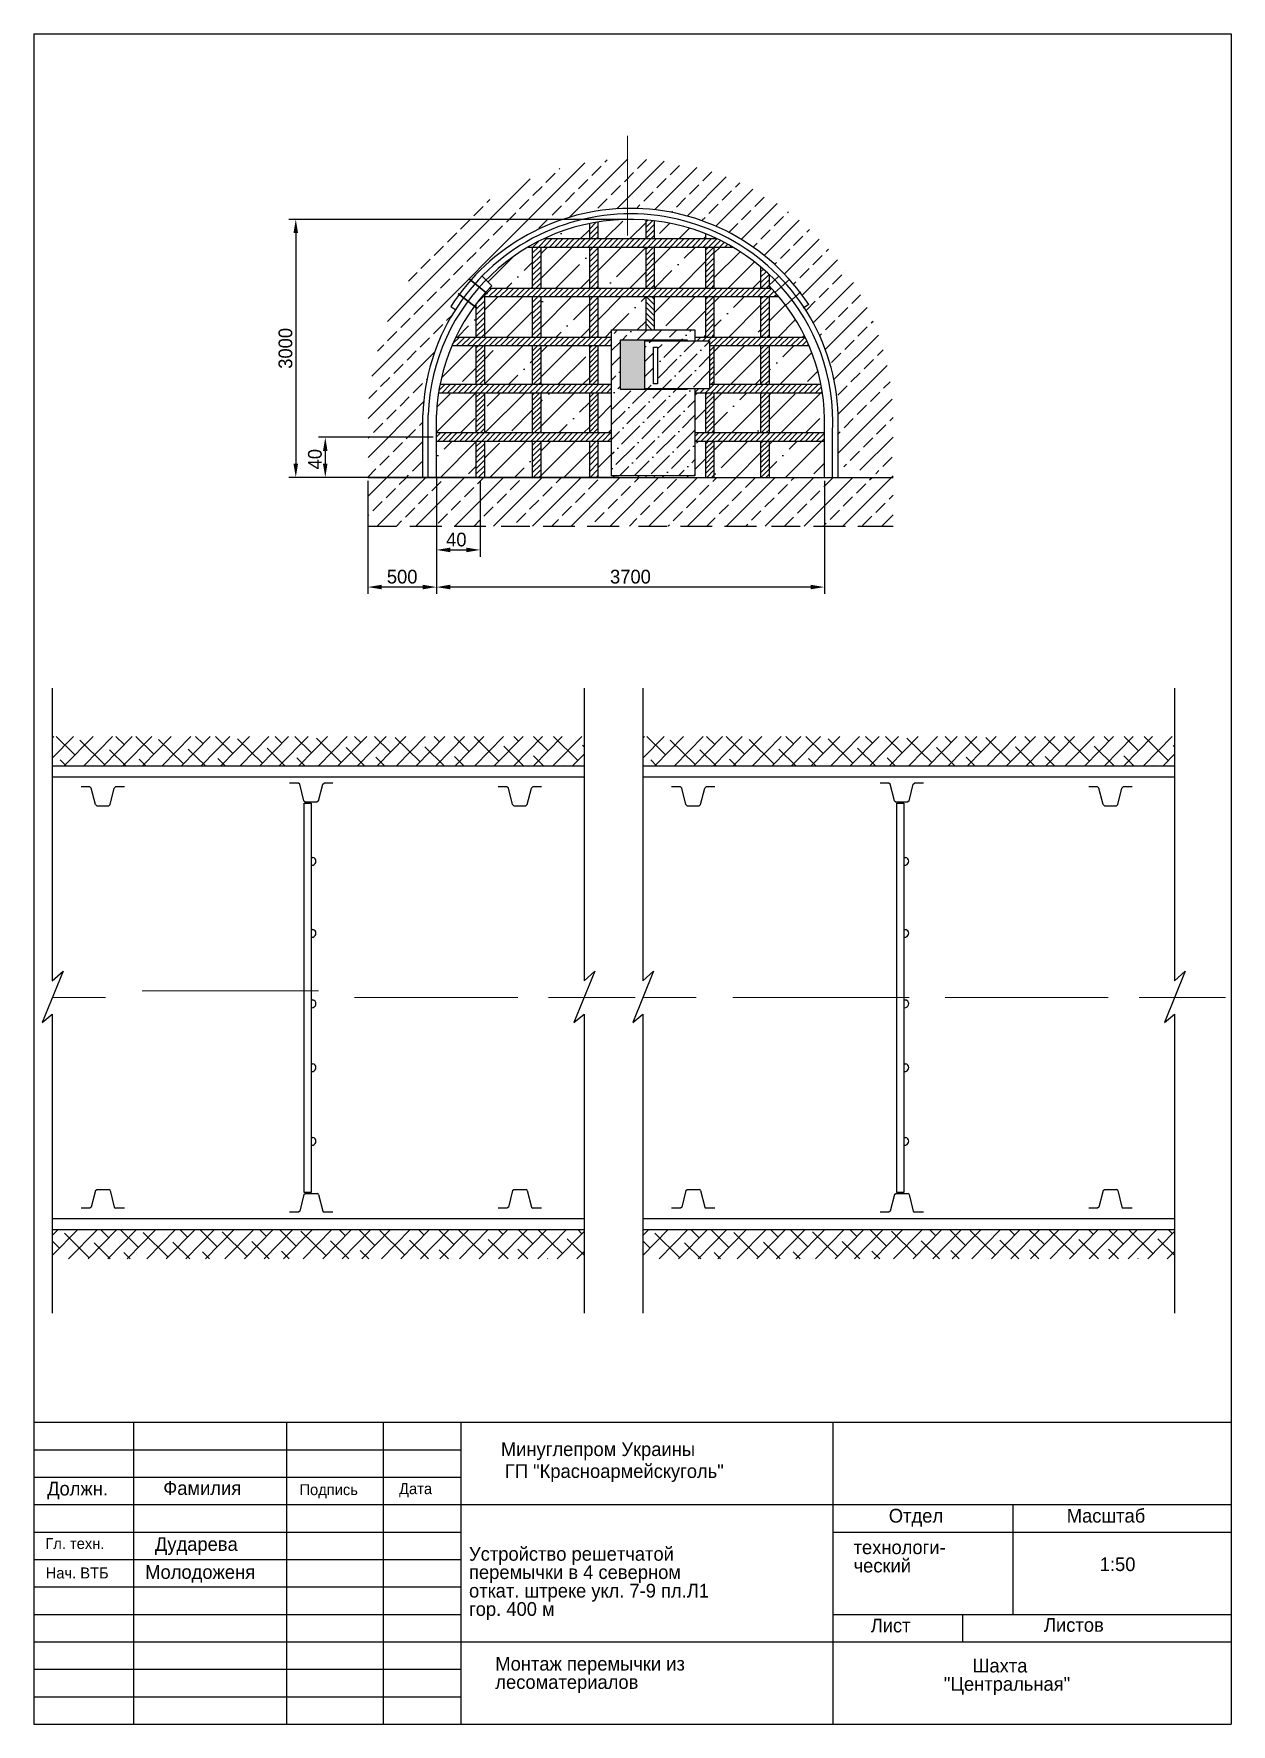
# Model space of a CAD drawing. Header units: millimetres. Extents: x 40 to 258, y -59 to 249.
import ezdxf

# ---------------------------------------------------------------- set-up
doc = ezdxf.new("R2010")
doc.units = ezdxf.units.MM
doc.dimstyles.new('ISO-25', dxfattribs={"dimtxt": 2.5, "dimasz": 2.5, "dimexe": 1.25, "dimexo": 0.625, "dimtad": 1, "dimtxsty": 'Standard', "dimcen": 2.5, "dimadec": 0, "dimazin": 0, "dimtfac": 1, "dimtmove": 0, "dimatfit": 3, "dimfxl": 0, "dimarcsym": 0})
pattern_1 = [(45.5, (-3.801, 0), (-1.811656, 1.78031), []), (135.5, (-3.801, 0), (-5.403622, 1.748963), [6.35, -3.81])]
pattern_2 = [(45.5, (103.7864, 0), (-1.811656, 1.78031), []), (135.5, (103.7864, 0), (-5.403622, 1.748963), [6.35, -3.81])]

# ---------------------------------------------------------------- blocks, each defined once
blk = doc.blocks.new('*D1')
at = {"color": 0, "lineweight": -2}
for p, q in [((113.13, 167.84), (113.13, 146.52)), ((183.81, 167.13), (183.81, 146.52)), ((181.31, 147.77), (115.63, 147.77))]:
    blk.add_line(p, q, dxfattribs=at)
at = {"color": 0}
for points in [[(115.63, 148.19), (115.63, 147.36), (113.13, 147.77)], [(181.31, 148.19), (181.31, 147.36), (183.81, 147.77)]]:
    blk.add_solid(points, dxfattribs=at)
at = {"layer": 'Defpoints', "color": 0}
for p in [(113.13, 168.46), (183.81, 167.75), (113.13, 147.77)]:
    blk.add_point(p, dxfattribs=at)
at = {"color": 0, "insert": (148.47, 149.65), "char_height": 2.5, "attachment_point": 5}
blk.add_mtext('3700', dxfattribs=at)
blk = doc.blocks.new('*D2')
at = {"color": 0, "lineweight": -2}
for p, q in [((100.63, 167.13), (100.63, 146.52)), ((113.13, 167.13), (113.13, 146.52)), ((110.63, 147.77), (103.13, 147.77))]:
    blk.add_line(p, q, dxfattribs=at)
at = {"color": 0}
for points in [[(103.13, 148.19), (103.13, 147.36), (100.63, 147.77)], [(110.63, 148.19), (110.63, 147.36), (113.13, 147.77)]]:
    blk.add_solid(points, dxfattribs=at)
at = {"layer": 'Defpoints', "color": 0}
for p in [(100.63, 167.75), (113.13, 167.75), (100.63, 147.77)]:
    blk.add_point(p, dxfattribs=at)
at = {"color": 0, "insert": (106.88, 149.65), "char_height": 2.5, "attachment_point": 5}
blk.add_mtext('500', dxfattribs=at)
blk = doc.blocks.new('*D3')
at = {"color": 0, "lineweight": -2}
for p, q in [((147.29, 214.75), (86.25, 214.75)), ((87.5, 212.25), (87.5, 170.25)), ((146.34, 167.75), (86.25, 167.75))]:
    blk.add_line(p, q, dxfattribs=at)
at = {"color": 0}
for points in [[(87.08, 212.25), (87.91, 212.25), (87.5, 214.75)], [(87.08, 170.25), (87.91, 170.25), (87.5, 167.75)]]:
    blk.add_solid(points, dxfattribs=at)
at = {"layer": 'Defpoints', "color": 0}
for p in [(147.91, 214.75), (87.5, 167.75), (146.96, 167.75)]:
    blk.add_point(p, dxfattribs=at)
at = {"color": 0, "insert": (85.62, 191.25), "char_height": 2.5, "attachment_point": 5, "rotation": 90}
blk.add_mtext('3000', dxfattribs=at)
blk = doc.blocks.new('*D4')
at = {"color": 0, "lineweight": -2}
for p, q in [((113.13, 167.13), (113.13, 153.29)), ((121.08, 167.13), (121.08, 153.29)), ((115.63, 154.54), (118.58, 154.54))]:
    blk.add_line(p, q, dxfattribs=at)
at = {"color": 0}
for points in [[(115.63, 154.95), (115.63, 154.12), (113.13, 154.54)], [(118.58, 154.95), (118.58, 154.12), (121.08, 154.54)]]:
    blk.add_solid(points, dxfattribs=at)
at = {"layer": 'Defpoints', "color": 0}
for p in [(113.13, 167.75), (121.08, 167.75), (121.08, 154.54)]:
    blk.add_point(p, dxfattribs=at)
at = {"color": 0, "insert": (116.75, 156.41), "char_height": 2.5, "attachment_point": 5}
blk.add_mtext('40', dxfattribs=at)
blk = doc.blocks.new('*D5')
at = {"color": 0, "lineweight": -2}
for p, q in [((112.5, 175.05), (91.62, 175.05)), ((92.87, 172.55), (92.87, 170.25)), ((112.5, 167.75), (91.62, 167.75))]:
    blk.add_line(p, q, dxfattribs=at)
at = {"color": 0}
for points in [[(92.45, 172.55), (93.28, 172.55), (92.87, 175.05)], [(92.45, 170.25), (93.28, 170.25), (92.87, 167.75)]]:
    blk.add_solid(points, dxfattribs=at)
at = {"layer": 'Defpoints', "color": 0}
for p in [(113.13, 175.05), (92.87, 167.75), (113.13, 167.75)]:
    blk.add_point(p, dxfattribs=at)
at = {"color": 0, "insert": (90.99, 171.06), "char_height": 2.5, "attachment_point": 5, "rotation": 90}
blk.add_mtext('40', dxfattribs=at)

msp = doc.modelspace()

# ---------------------------------------------------------------- hatches: boundary and pattern name
h = msp.add_hatch()
h.set_pattern_fill('JIS_STN_2.5', color=256, scale=2, style=0)
h.paths.add_polyline_path([(147.914, 225.751), (147.914, 216.75, -0.2563067), (180.946, 199.238), (180.11, 198.689, -0.1549431), (186.313, 176.628), (186.313, 169.873), (196.313, 167.754), (196.313, 176.471, 0.4263691)])
h.paths.add_polyline_path([(147.914, 216.75), (147.914, 225.751, 0.3898206), (100.733, 181.352), (100.629, 167.754), (110.629, 167.754), (110.629, 179.155, -0.1349998), (116.597, 198.328), (115.755, 198.867, -0.2517057)])
h = msp.add_hatch()
h.set_pattern_fill('ANSI35', color=256, style=0)
h.paths.add_polyline_path([(140.984, 209.693), (132.116, 209.693), (132.116, 202.224), (140.984, 202.224)])
h.paths.add_polyline_path([(151.25, 209.693), (142.523, 209.693), (142.523, 202.224), (151.25, 202.224)])
h.paths.add_polyline_path([(162.15, 209.693), (152.79, 209.693), (152.79, 202.224), (162.15, 202.224)])
h.paths.add_polyline_path([(172.194, 206.106, 0.0422641), (167.112, 209.693), (163.689, 209.693), (163.689, 202.224), (172.194, 202.224)])
h.paths.add_polyline_path([(152.79, 214.5), (152.79, 211.233), (162.15, 211.233), (162.15, 212.122, 0.065778)])
h.paths.add_polyline_path([(142.523, 214.271), (142.523, 211.233), (151.25, 211.233), (151.25, 214.649, 0.0594489)])
h.paths.add_polyline_path([(140.984, 213.986, 0.059097), (132.748, 211.233), (140.984, 211.233)])
h.paths.add_polyline_path([(130.577, 209.693), (129.829, 209.693, 0.0663941), (122.146, 203.696), (123.217, 202.646, 0.0041421), (122.81, 202.224), (130.577, 202.224)])
h.paths.add_polyline_path([(130.577, 200.684), (121.86, 200.684), (121.86, 193.316), (130.577, 193.316)])
h.paths.add_polyline_path([(120.321, 198.698), (120.041, 198.922, 0.0464162), (116.649, 193.316), (120.321, 193.316)])
h.paths.add_polyline_path([(120.321, 191.777), (115.948, 191.777, 0.0524499), (113.771, 184.706), (120.321, 184.706)])
h.paths.add_polyline_path([(130.577, 191.777), (121.86, 191.777), (121.86, 184.706), (130.577, 184.706)])
h.paths.add_polyline_path([(140.984, 191.777), (132.116, 191.777), (132.116, 184.706), (140.984, 184.706)])
h.paths.add_polyline_path([(140.984, 200.684), (132.116, 200.684), (132.116, 193.316), (140.984, 193.316)])
h.paths.add_polyline_path([(151.25, 200.684), (142.523, 200.684), (142.523, 193.316), (145.04, 193.316), (145.04, 194.612), (151.25, 194.612)])
h.paths.add_polyline_path([(162.15, 200.684), (152.79, 200.684), (152.79, 194.612), (160.201, 194.612), (160.201, 193.316), (162.15, 193.316)])
h.paths.add_polyline_path([(172.194, 200.684), (163.689, 200.684), (163.689, 193.316), (172.194, 193.316)])
h.paths.add_polyline_path([(175.508, 200.684), (173.734, 200.684), (173.734, 193.316), (180.292, 193.316, 0.0623468)])
h.paths.add_polyline_path([(180.993, 191.777), (173.734, 191.777), (173.734, 184.706), (183.171, 184.706, 0.0524499)])
h.paths.add_polyline_path([(172.194, 191.777), (163.689, 191.777), (163.689, 184.706), (172.194, 184.706)])
h.paths.add_polyline_path([(172.194, 183.166), (163.689, 183.166), (163.689, 175.91), (172.194, 175.91)])
h.paths.add_polyline_path([(183.438, 183.166), (173.734, 183.166), (173.734, 175.91), (183.815, 175.91), (183.816, 176.766, 0.0454129)])
h.paths.add_polyline_path([(183.815, 174.37), (173.734, 174.37), (173.734, 167.754), (183.813, 167.754)])
h.paths.add_polyline_path([(172.194, 174.37), (163.689, 174.37), (163.689, 167.754), (172.194, 167.754)])
h.paths.add_polyline_path([(162.15, 174.37), (160.201, 174.37), (160.201, 168.013), (152.79, 168.013), (152.79, 167.754), (162.15, 167.754)])
h.paths.add_polyline_path([(162.15, 183.166), (160.201, 183.166), (160.201, 175.91), (162.15, 175.91)])
h.paths.add_polyline_path([(145.04, 183.166), (142.523, 183.166), (142.523, 175.91), (145.04, 175.91)])
h.paths.add_polyline_path([(145.04, 174.37), (142.523, 174.37), (142.523, 167.754), (151.25, 167.754), (151.25, 168.013), (145.04, 168.013)])
h.paths.add_polyline_path([(140.984, 174.37), (132.116, 174.37), (132.116, 167.754), (140.984, 167.754)])
h.paths.add_polyline_path([(140.984, 183.166), (132.116, 183.166), (132.116, 175.91), (140.984, 175.91)])
h.paths.add_polyline_path([(130.577, 183.166), (121.86, 183.166), (121.86, 175.91), (130.577, 175.91)])
h.paths.add_polyline_path([(130.577, 174.37), (121.86, 174.37), (121.86, 167.754), (130.577, 167.754)])
h.paths.add_polyline_path([(120.321, 174.37), (113.129, 174.37), (113.129, 167.754), (120.321, 167.754)])
h.paths.add_polyline_path([(120.321, 183.166), (113.503, 183.166, 0.0288015), (113.129, 179.112), (113.129, 175.91), (120.321, 175.91)])
h = msp.add_hatch()
h.set_pattern_fill('JIS_WOOD', color=256, style=0)
h.paths.add_polyline_path([(152.79, 209.693), (151.25, 209.693), (151.25, 202.224), (152.79, 202.224)])
h.paths.add_polyline_path([(142.523, 209.693), (140.984, 209.693), (140.984, 202.224), (142.523, 202.224)])
h.paths.add_polyline_path([(142.523, 214.271, 0.0106212), (140.984, 213.986), (140.984, 211.233), (142.523, 211.233)])
h.paths.add_polyline_path([(152.79, 214.5, 0.0104921), (151.25, 214.649), (151.25, 211.233), (152.79, 211.233)])
h.paths.add_polyline_path([(163.689, 209.693), (162.15, 209.693), (162.15, 202.224), (163.689, 202.224)])
h.paths.add_polyline_path([(132.116, 209.693), (130.577, 209.693), (130.577, 202.224), (132.116, 202.224)])
h.paths.add_polyline_path([(132.116, 200.684), (130.577, 200.684), (130.577, 193.316), (132.116, 193.316)])
h.paths.add_polyline_path([(121.86, 200.684), (121.433, 200.684, 0.0125875), (120.321, 199.295), (120.321, 193.316), (121.86, 193.316)])
h.paths.add_polyline_path([(142.523, 200.684), (140.984, 200.684), (140.984, 193.316), (142.523, 193.316)])
h.paths.add_polyline_path([(163.689, 200.684), (162.15, 200.684), (162.15, 193.316), (163.689, 193.316)])
h.paths.add_polyline_path([(173.734, 200.684), (172.194, 200.684), (172.194, 193.316), (173.734, 193.316)])
h.paths.add_polyline_path([(173.734, 204.736, 0.0139796), (172.194, 206.106), (172.194, 202.224), (173.734, 202.224), (173.734, 202.65), (173.707, 202.68), (173.734, 202.707)])
h = msp.add_hatch()
h.set_pattern_fill('JIS_WOOD', color=256, style=0)
h.paths.add_polyline_path([(164.193, 211.233), (132.748, 211.233, 0.0223915), (129.829, 209.693), (167.112, 209.693, 0.0223915)])
h.paths.add_polyline_path([(174.128, 202.224), (122.81, 202.224, 0.0099735), (121.86, 201.181), (121.86, 200.684), (175.508, 200.684, 0.0070886), (174.851, 201.442)])
edge = h.paths.add_edge_path()
edge.add_line((145.04, 191.777), (145.04, 193.316))
edge.add_line((145.04, 193.316), (116.649, 193.316))
edge.add_arc((148.471, 177.891), 35.363, 154.13881, 156.88038)
edge.add_line((115.948, 191.777), (145.04, 191.777))
h.paths.add_polyline_path([(145.04, 174.37), (145.04, 175.91), (113.129, 175.91), (113.129, 174.37)])
h.paths.add_polyline_path([(160.201, 175.91), (160.201, 174.37), (183.815, 174.37), (183.815, 175.91)])
edge = h.paths.add_edge_path()
edge.add_line((145.04, 183.166), (145.04, 184.706))
edge.add_line((145.04, 184.706), (113.771, 184.706))
edge.add_arc((148.471, 177.891), 35.363, 168.89002, 171.42218)
edge.add_line((113.503, 183.166), (145.04, 183.166))
edge = h.paths.add_edge_path()
edge.add_line((160.201, 192.641), (162.895, 192.641))
edge.add_line((162.895, 192.641), (162.895, 191.777))
edge.add_line((162.895, 191.777), (180.993, 191.777))
edge.add_arc((148.471, 177.891), 35.363, 23.11962, 25.86119)
edge.add_line((180.292, 193.316), (160.201, 193.316))
edge.add_line((160.201, 193.316), (160.201, 192.641))
edge = h.paths.add_edge_path()
edge.add_line((162.895, 184.706), (162.895, 183.895))
edge.add_line((162.895, 183.895), (160.201, 183.895))
edge.add_line((160.201, 183.895), (160.201, 183.166))
edge.add_line((160.201, 183.166), (183.438, 183.166))
edge.add_arc((148.471, 177.891), 35.363, 8.57782, 11.10998)
edge.add_line((183.171, 184.706), (162.895, 184.706))
h = msp.add_hatch()
h.set_pattern_fill('JIS_WOOD', color=256, angle=90, style=0)
h.paths.add_polyline_path([(151.25, 194.612), (152.79, 194.612), (152.79, 200.684), (151.25, 200.684)])
h = msp.add_hatch()
h.set_pattern_fill('ANSI36', color=256, scale=0.6, style=0)
h.paths.add_polyline_path([(160.201, 183.895), (158.778, 183.895), (158.778, 183.766), (146.669, 183.766), (146.669, 192.804), (158.778, 192.804), (158.778, 192.641), (160.201, 192.641), (160.201, 194.612), (145.04, 194.612), (145.04, 168.013), (160.201, 168.013)])
h.paths.add_polyline_path([(162.895, 192.641), (151.114, 192.641), (151.114, 183.895), (162.895, 183.895)])
h.paths.add_polyline_path([(153.427, 184.81), (152.698, 184.81), (152.698, 191.491), (153.427, 191.491)], flags=16)
h = msp.add_hatch()
h.set_pattern_fill('ANSI31', color=256, scale=0.2, style=0)
h.paths.add_polyline_path([(121.86, 191.777), (120.321, 191.777), (120.321, 184.706), (121.86, 184.706)])
h.paths.add_polyline_path([(132.116, 191.777), (130.577, 191.777), (130.577, 184.706), (132.116, 184.706)])
h.paths.add_polyline_path([(142.523, 191.777), (140.984, 191.777), (140.984, 184.706), (142.523, 184.706)])
h.paths.add_polyline_path([(142.523, 183.166), (140.984, 183.166), (140.984, 175.91), (142.523, 175.91)])
h.paths.add_polyline_path([(132.116, 183.166), (130.577, 183.166), (130.577, 175.91), (132.116, 175.91)])
h.paths.add_polyline_path([(121.86, 183.166), (120.321, 183.166), (120.321, 175.91), (121.86, 175.91)])
at = {"true_color": 0xd9d9d9}
msp.add_hatch(color=254, dxfattribs=at).paths.add_polyline_path([(151.114, 192.641), (158.778, 192.641), (158.778, 192.804), (146.669, 192.804), (146.669, 183.766), (158.778, 183.766), (158.778, 183.895), (151.114, 183.895)])
h = msp.add_hatch()
h.set_pattern_fill('ANSI31', color=256, scale=0.2, style=0)
h.paths.add_polyline_path([(163.689, 191.777), (162.895, 191.777), (162.895, 184.706), (163.689, 184.706)])
h.paths.add_polyline_path([(173.734, 191.777), (172.194, 191.777), (172.194, 184.706), (173.734, 184.706)])
h.paths.add_polyline_path([(173.734, 183.166), (172.194, 183.166), (172.194, 175.91), (173.734, 175.91)])
h.paths.add_polyline_path([(163.689, 183.166), (162.15, 183.166), (162.15, 175.91), (163.689, 175.91)])
h.paths.add_polyline_path([(163.689, 174.37), (162.15, 174.37), (162.15, 167.754), (163.689, 167.754)])
h.paths.add_polyline_path([(173.734, 174.37), (172.194, 174.37), (172.194, 167.754), (173.734, 167.754)])
h = msp.add_hatch()
h.set_pattern_fill('JIS_WOOD', color=256, style=0)
h.paths.add_polyline_path([(121.86, 174.37), (120.321, 174.37), (120.321, 167.754), (121.86, 167.754)])
h.paths.add_polyline_path([(132.116, 174.37), (130.577, 174.37), (130.577, 167.754), (132.116, 167.754)])
h = msp.add_hatch()
h.set_pattern_fill('JIS_STN_2.5', color=256, scale=2, style=0)
h.paths.add_polyline_path([(196.313, 167.754), (100.629, 167.754), (100.629, 158.888), (196.313, 158.888)])
h = msp.add_hatch()
h.set_pattern_fill('ANSI38', color=256, scale=0.8, angle=0.5, style=0)
h.set_pattern_definition(pattern_1)
h.paths.add_polyline_path([(43.128, 120.548), (43.128, 115.22), (96.503, 115.22), (96.503, 120.548)])
h.paths.add_polyline_path([(96.503, 120.548), (96.503, 115.22), (140.014, 115.22), (140.014, 120.548)])
h = msp.add_hatch()
h.set_pattern_fill('ANSI38', color=256, scale=0.8, angle=0.5, style=0)
h.set_pattern_definition(pattern_2)
h.paths.add_polyline_path([(150.715, 120.548), (150.715, 115.22), (204.09, 115.22), (204.09, 120.548)])
h.paths.add_polyline_path([(204.09, 120.548), (204.09, 115.22), (247.601, 115.22), (247.601, 120.548)])
h = msp.add_hatch()
h.set_pattern_fill('ANSI38', color=256, scale=0.8, angle=0.5, style=0)
h.set_pattern_definition(pattern_1)
h.paths.add_polyline_path([(43.128, 25.419), (43.128, 30.747), (96.503, 30.747), (96.503, 25.419)])
h.paths.add_polyline_path([(96.503, 25.419), (96.503, 30.747), (140.014, 30.747), (140.014, 25.419)])
h = msp.add_hatch()
h.set_pattern_fill('ANSI38', color=256, scale=0.8, angle=0.5, style=0)
h.set_pattern_definition(pattern_2)
h.paths.add_polyline_path([(150.715, 25.419), (150.715, 30.747), (204.09, 30.747), (204.09, 25.419)])
h.paths.add_polyline_path([(204.09, 25.419), (204.09, 30.747), (247.601, 30.747), (247.601, 25.419)])

# ---------------------------------------------------------------- linework, layer by layer
for p, q in [((39.765, 248.545), (257.925, 248.545)), ((39.765, 248.545), (39.765, -59.354)), ((257.925, 248.545), (257.925, -59.354)), ((140.984, 213.986), (140.984, 211.233)), ((142.523, 214.271), (142.523, 211.233)), ((151.25, 214.649), (151.25, 211.233)), ((152.79, 214.5), (152.79, 211.233)), ((129.829, 209.693), (167.112, 209.693)), ((130.577, 209.693), (130.577, 202.224)), ((132.116, 209.693), (132.116, 202.224)), ((132.748, 211.233), (164.193, 211.233)), ((140.984, 209.693), (140.984, 202.224)), ((142.523, 209.693), (142.523, 202.224)), ((151.25, 209.693), (151.25, 202.224)), ((152.79, 209.693), (152.79, 202.224)), ((162.15, 212.122), (162.15, 211.233)), ((162.15, 209.693), (162.15, 202.224)), ((163.689, 211.466), (163.689, 211.233)), ((163.689, 209.693), (163.689, 202.224)), ((121.432, 204.396), (123.217, 202.646)), ((172.194, 206.106), (172.194, 202.224)), ((173.707, 202.68), (175.482, 204.424)), ((173.734, 204.736), (173.734, 202.224)), ((121.433, 200.684), (175.508, 200.684)), ((121.86, 201.181), (121.86, 193.316)), ((122.81, 202.224), (174.128, 202.224)), ((130.577, 200.684), (130.577, 193.316)), ((132.116, 200.684), (132.116, 193.316)), ((140.984, 200.684), (140.984, 193.316)), ((142.523, 200.684), (142.523, 193.316)), ((151.25, 200.684), (151.25, 194.612)), ((152.79, 200.684), (152.79, 194.612)), ((162.15, 200.684), (162.15, 193.316)), ((163.689, 200.684), (163.689, 193.316)), ((172.194, 200.684), (172.194, 193.316)), ((174.851, 201.442), (173.707, 202.68)), ((173.734, 200.684), (173.734, 193.316)), ((115.755, 198.867), (116.664, 198.284)), ((120.321, 199.295), (120.321, 193.316)), ((180.946, 199.238), (179.937, 198.575)), ((115.948, 191.777), (145.04, 191.777)), ((116.649, 193.316), (145.04, 193.316)), ((120.321, 191.777), (120.321, 184.706)), ((121.86, 191.777), (121.86, 184.706)), ((130.577, 191.777), (130.577, 184.706)), ((132.116, 191.777), (132.116, 184.706)), ((140.984, 191.777), (140.984, 184.706)), ((142.523, 191.777), (142.523, 184.706)), ((160.201, 193.316), (180.292, 193.316)), ((162.895, 191.777), (180.993, 191.777)), ((163.689, 191.777), (163.689, 184.706)), ((172.194, 191.777), (172.194, 184.706)), ((173.734, 191.777), (173.734, 184.706)), ((113.503, 183.166), (145.04, 183.166)), ((113.771, 184.706), (145.04, 184.706)), ((120.321, 183.166), (120.321, 175.91)), ((121.86, 183.166), (121.86, 175.91)), ((130.577, 183.166), (130.577, 175.91)), ((132.116, 183.166), (132.116, 175.91)), ((140.984, 183.166), (140.984, 175.91)), ((142.523, 183.166), (142.523, 175.91)), ((160.201, 183.166), (183.438, 183.166)), ((162.15, 183.166), (162.15, 175.91)), ((162.895, 184.706), (183.171, 184.706)), ((163.689, 183.166), (163.689, 175.91)), ((172.194, 183.166), (172.194, 175.91)), ((173.734, 183.166), (173.734, 175.91)), ((110.629, 167.754), (110.629, 179.155)), ((111.629, 167.754), (111.629, 179.155)), ((113.129, 167.754), (113.129, 179.155)), ((113.129, 175.91), (145.04, 175.91)), ((160.201, 175.91), (183.815, 175.91)), ((183.813, 167.754), (183.816, 176.766)), ((185.313, 167.754), (185.313, 176.628)), ((186.313, 167.754), (186.313, 176.628)), ((113.129, 174.37), (145.04, 174.37)), ((120.321, 174.37), (120.321, 167.754)), ((121.86, 174.37), (121.86, 167.754)), ((130.577, 174.37), (130.577, 167.754)), ((132.116, 174.37), (132.116, 167.754)), ((142.199, 174.37), (140.981, 173.096)), ((142.523, 173.646), (140.981, 172.033)), ((142.523, 172.605), (140.981, 170.992)), ((140.984, 174.353), (140.984, 167.754)), ((142.523, 174.353), (142.523, 167.754)), ((160.201, 174.37), (183.815, 174.37)), ((162.15, 174.37), (162.15, 167.754)), ((163.689, 174.37), (163.689, 167.754)), ((172.194, 174.37), (172.194, 167.754)), ((173.734, 174.37), (173.734, 167.754)), ((142.523, 171.521), (140.981, 169.908)), ((142.523, 170.35), (140.981, 168.737)), ((100.629, 167.754), (196.313, 167.754)), ((142.523, 169.179), (141.161, 167.754)), ((142.523, 168.094), (142.198, 167.754)), ((151.25, 168.013), (151.25, 167.754)), ((152.79, 168.013), (152.79, 167.754)), ((100.629, 158.888), (105.851, 158.888)), ((108.277, 158.888), (114.082, 158.888)), ((116.344, 158.888), (122.12, 158.888)), ((124.895, 158.888), (130.116, 158.888)), ((132.543, 158.888), (138.348, 158.888)), ((140.61, 158.888), (146.386, 158.888)), ((149.919, 158.888), (155.141, 158.888)), ((157.567, 158.888), (163.372, 158.888)), ((165.634, 158.888), (171.41, 158.888)), ((174.185, 158.888), (179.407, 158.888)), ((181.833, 158.888), (187.638, 158.888)), ((189.9, 158.888), (195.676, 158.888)), ((195.676, 158.888), (196.313, 158.888)), ((43.128, 129.332), (43.128, 76.019)), ((140.014, 129.332), (140.014, 76.019)), ((150.715, 129.332), (150.715, 76.019)), ((247.601, 129.332), (247.601, 76.019)), ((43.128, 115.22), (140.014, 115.22)), ((150.715, 115.22), (247.601, 115.22)), ((43.128, 113.207), (140.014, 113.207)), ((49.979, 111.362), (48.375, 111.362)), ((50.228, 111.168), (49.979, 111.362)), ((50.985, 108.143), (50.228, 111.168)), ((53.659, 108.143), (54.417, 111.168)), ((54.417, 111.168), (54.665, 111.362)), ((56.269, 111.362), (54.665, 111.362)), ((87.979, 112.049), (86.375, 112.049)), ((88.228, 111.855), (87.979, 112.049)), ((88.985, 108.831), (88.228, 111.855)), ((91.659, 108.831), (92.417, 111.855)), ((92.417, 111.855), (92.665, 112.049)), ((94.269, 112.049), (92.665, 112.049)), ((125.979, 111.362), (124.375, 111.362)), ((126.228, 111.168), (125.979, 111.362)), ((126.985, 108.143), (126.228, 111.168)), ((129.659, 108.143), (130.417, 111.168)), ((130.417, 111.168), (130.665, 111.362)), ((132.269, 111.362), (130.665, 111.362)), ((150.715, 113.207), (247.601, 113.207)), ((157.567, 111.362), (155.962, 111.362)), ((157.815, 111.168), (157.567, 111.362)), ((158.572, 108.143), (157.815, 111.168)), ((161.247, 108.143), (162.004, 111.168)), ((162.004, 111.168), (162.253, 111.362)), ((163.857, 111.362), (162.253, 111.362)), ((195.567, 112.049), (193.962, 112.049)), ((195.815, 111.855), (195.567, 112.049)), ((196.572, 108.831), (195.815, 111.855)), ((199.247, 108.831), (200.004, 111.855)), ((200.004, 111.855), (200.253, 112.049)), ((201.857, 112.049), (200.253, 112.049)), ((233.567, 111.362), (231.962, 111.362)), ((233.815, 111.168), (233.567, 111.362)), ((234.572, 108.143), (233.815, 111.168)), ((237.247, 108.143), (238.004, 111.168)), ((238.004, 111.168), (238.253, 111.362)), ((239.857, 111.362), (238.253, 111.362)), ((50.985, 108.143), (51.234, 107.949)), ((51.234, 107.949), (53.411, 107.949)), ((53.659, 108.143), (53.411, 107.949)), ((88.985, 108.831), (89.234, 108.637)), ((89.027, 37.515), (89.027, 108.388)), ((89.027, 108.388), (90.295, 108.388)), ((89.234, 108.637), (91.411, 108.637)), ((90.295, 108.388), (90.295, 37.515)), ((91.659, 108.831), (91.411, 108.637)), ((126.985, 108.143), (127.234, 107.949)), ((127.234, 107.949), (129.411, 107.949)), ((129.659, 108.143), (129.411, 107.949)), ((158.572, 108.143), (158.821, 107.949)), ((158.821, 107.949), (160.998, 107.949)), ((161.247, 108.143), (160.998, 107.949)), ((196.572, 108.831), (196.821, 108.637)), ((196.821, 108.637), (198.998, 108.637)), ((197.019, 37.515), (197.019, 108.388)), ((197.019, 108.388), (198.287, 108.388)), ((198.287, 108.388), (198.287, 37.515)), ((199.247, 108.831), (198.998, 108.637)), ((234.572, 108.143), (234.821, 107.949)), ((234.821, 107.949), (236.998, 107.949)), ((237.247, 108.143), (236.998, 107.949)), ((90.295, 98.537), (90.63, 98.519)), ((198.287, 98.537), (198.623, 98.519)), ((90.295, 97.099), (90.664, 97.139)), ((198.287, 97.099), (198.656, 97.139)), ((90.295, 85.414), (90.63, 85.396)), ((90.295, 83.976), (90.664, 84.016)), ((198.287, 85.414), (198.623, 85.396)), ((198.287, 83.976), (198.656, 84.016)), ((45.09, 77.786), (41.299, 68.448)), ((43.128, 76.019), (45.09, 77.786)), ((141.976, 77.786), (138.185, 68.448)), ((140.014, 76.019), (141.976, 77.786)), ((152.678, 77.786), (148.886, 68.448)), ((150.715, 76.019), (152.678, 77.786)), ((249.564, 77.786), (245.772, 68.448)), ((247.601, 76.019), (249.564, 77.786)), ((90.295, 72.59), (90.63, 72.572)), ((90.295, 71.152), (90.664, 71.192)), ((198.287, 72.59), (198.623, 72.572)), ((198.287, 71.152), (198.656, 71.192)), ((41.299, 68.448), (43.128, 69.963)), ((43.128, 69.963), (43.128, 15.523)), ((138.185, 68.448), (140.014, 69.963)), ((140.014, 69.963), (140.014, 15.523)), ((148.886, 68.448), (150.715, 69.963)), ((150.715, 69.963), (150.715, 15.523)), ((245.772, 68.448), (247.601, 69.963)), ((247.601, 69.963), (247.601, 15.523)), ((90.295, 60.958), (90.63, 60.94)), ((90.295, 59.52), (90.664, 59.56)), ((198.287, 60.958), (198.623, 60.94)), ((198.287, 59.52), (198.656, 59.56)), ((90.295, 47.538), (90.63, 47.52)), ((198.287, 47.538), (198.623, 47.52)), ((90.295, 46.1), (90.664, 46.14)), ((198.287, 46.1), (198.656, 46.14)), ((50.985, 37.852), (50.228, 34.828)), ((50.985, 37.852), (51.234, 38.046)), ((51.234, 38.046), (53.411, 38.046)), ((53.659, 37.852), (53.411, 38.046)), ((53.659, 37.852), (54.417, 34.828)), ((88.985, 37.137), (88.228, 34.113)), ((88.985, 37.137), (89.234, 37.331)), ((90.295, 37.515), (89.027, 37.515)), ((89.234, 37.331), (91.411, 37.331)), ((91.659, 37.137), (91.411, 37.331)), ((91.659, 37.137), (92.417, 34.113)), ((126.985, 37.852), (126.228, 34.828)), ((126.985, 37.852), (127.234, 38.046)), ((127.234, 38.046), (129.411, 38.046)), ((129.659, 37.852), (129.411, 38.046)), ((129.659, 37.852), (130.417, 34.828)), ((158.572, 37.852), (157.815, 34.828)), ((158.572, 37.852), (158.821, 38.046)), ((158.821, 38.046), (160.998, 38.046)), ((161.247, 37.852), (160.998, 38.046)), ((161.247, 37.852), (162.004, 34.828)), ((196.572, 37.137), (195.815, 34.113)), ((196.572, 37.137), (196.821, 37.331)), ((196.821, 37.331), (198.998, 37.331)), ((198.287, 37.515), (197.019, 37.515)), ((199.247, 37.137), (198.998, 37.331)), ((199.247, 37.137), (200.004, 34.113)), ((234.572, 37.852), (233.815, 34.828)), ((234.572, 37.852), (234.821, 38.046)), ((234.821, 38.046), (236.998, 38.046)), ((237.247, 37.852), (236.998, 38.046)), ((237.247, 37.852), (238.004, 34.828)), ((49.979, 34.634), (48.375, 34.634)), ((50.228, 34.828), (49.979, 34.634)), ((54.417, 34.828), (54.665, 34.634)), ((56.269, 34.634), (54.665, 34.634)), ((87.979, 33.919), (86.375, 33.919)), ((88.228, 34.113), (87.979, 33.919)), ((92.417, 34.113), (92.665, 33.919)), ((94.269, 33.919), (92.665, 33.919)), ((125.979, 34.634), (124.375, 34.634)), ((126.228, 34.828), (125.979, 34.634)), ((130.417, 34.828), (130.665, 34.634)), ((132.269, 34.634), (130.665, 34.634)), ((157.567, 34.634), (155.962, 34.634)), ((157.815, 34.828), (157.567, 34.634)), ((162.004, 34.828), (162.253, 34.634)), ((163.857, 34.634), (162.253, 34.634)), ((195.567, 33.919), (193.962, 33.919)), ((195.815, 34.113), (195.567, 33.919)), ((200.004, 34.113), (200.253, 33.919)), ((201.857, 33.919), (200.253, 33.919)), ((233.567, 34.634), (231.962, 34.634)), ((233.815, 34.828), (233.567, 34.634)), ((238.004, 34.828), (238.253, 34.634)), ((239.857, 34.634), (238.253, 34.634)), ((43.128, 32.76), (140.014, 32.76)), ((150.715, 32.76), (247.601, 32.76)), ((43.128, 30.747), (140.014, 30.747)), ((150.715, 30.747), (247.601, 30.747)), ((39.765, -4.354), (257.925, -4.354)), ((57.919, -4.354), (57.919, -59.354)), ((85.822, -4.354), (85.822, -59.354)), ((103.412, -4.354), (103.412, -59.354)), ((117.596, -4.354), (117.596, -59.354)), ((185.329, -4.354), (185.329, -59.354)), ((39.765, -9.354), (117.596, -9.354)), ((39.765, -14.354), (117.596, -14.354)), ((39.765, -19.354), (257.925, -19.354)), ((218.16, -19.354), (218.16, -39.354)), ((39.765, -24.354), (117.596, -24.354)), ((185.329, -24.354), (257.925, -24.354)), ((39.765, -29.354), (117.596, -29.354)), ((39.765, -34.354), (117.596, -34.354)), ((39.765, -39.354), (117.596, -39.354)), ((185.329, -39.354), (257.925, -39.354)), ((208.963, -39.354), (208.963, -44.354)), ((39.765, -44.354), (257.925, -44.354)), ((39.765, -49.354), (117.596, -49.354)), ((39.765, -54.354), (117.596, -54.354)), ((39.765, -59.354), (257.925, -59.354))]:
    msp.add_line(p, q)
at = {"lineweight": 5}
for p, q in [((147.914, 211.811), (147.914, 229.967)), ((59.534, 74.254), (91.664, 74.254)), ((43.128, 72.984), (52.859, 72.984)), ((98.221, 72.984), (127.925, 72.984)), ((133.555, 72.984), (149.301, 72.984)), ((150.715, 72.984), (160.447, 72.984)), ((167.121, 72.984), (199.251, 72.984)), ((205.809, 72.984), (235.512, 72.984)), ((241.142, 72.984), (256.888, 72.984))]:
    msp.add_line(p, q, dxfattribs=at)
at = {"lineweight": 30}
for p, q in [((119.141, 203.842), (122.454, 201.196)), ((177.535, 203.854), (174.802, 201.398)), ((117.098, 201.272), (120.491, 198.562)), ((179.524, 201.57), (176.845, 199.163))]:
    msp.add_line(p, q, dxfattribs=at)
for points in [[(160.201, 183.895), (160.201, 168.013), (145.04, 168.013), (145.04, 194.612), (160.201, 194.612), (160.201, 192.641)], [(158.778, 183.895), (158.778, 183.766), (146.669, 183.766), (146.669, 192.804), (158.778, 192.804), (158.778, 192.641)]]:
    msp.add_lwpolyline(points)
for points in [[(151.114, 192.641), (162.895, 192.641), (162.895, 183.895), (151.114, 183.895)], [(152.698, 191.491), (153.427, 191.491), (153.427, 184.81), (152.698, 184.81)]]:
    msp.add_lwpolyline(points, close=True)
for centre, radius, start, end in [((148.471, 177.891), 37.863, 358.08761, 178.08761), ((148.471, 177.891), 38.863, 33.3178, 147.33387), ((148.471, 177.891), 36.863, 0, 178.08761), ((148.471, 177.891), 35.363, 135.57199, 178.08761), ((148.471, 177.891), 35.363, 358.08761, 41.7561), ((148.471, 177.891), 36.863, 358.08761, 0), ((90.453, 97.824), 0.717, 287.14339, 75.65048), ((198.445, 97.824), 0.717, 287.14339, 75.65048), ((90.453, 84.701), 0.717, 287.14339, 75.65048), ((198.445, 84.701), 0.717, 287.14339, 75.65048), ((90.453, 71.877), 0.717, 287.14339, 75.65048), ((198.445, 71.877), 0.717, 287.14339, 75.65048), ((90.453, 60.246), 0.717, 287.14339, 75.65048), ((198.445, 60.246), 0.717, 287.14339, 75.65048), ((90.453, 46.825), 0.717, 287.14339, 75.65048), ((198.445, 46.825), 0.717, 287.14339, 75.65048)]:
    msp.add_arc(centre, radius, start, end)

# ---------------------------------------------------------------- texts
for s, height, p in [('Минуглепром Украины', 2.5, (124.866, -10.509)), ('ГП "Красноармейскуголь"', 2.5, (125.594, -14.505)), ('Должн.', 2.5, (42.187, -17.691)), ('Фамилия', 2.5, (63.359, -17.595)), ('Подпись', 2, (88.173, -17.634)), ('Дата', 2, (106.316, -17.448)), ('Отдел', 2.5, (195.547, -22.631)), ('Масштаб', 2.5, (227.965, -22.631)), ('Гл. техн.', 2, (41.864, -27.442)), ('Дударева', 2.5, (61.83, -27.795)), ('Устройство решетчатой', 2.5, (119.06, -29.576)), ('технологи-', 2.5, (189.122, -28.378)), ('Молодоженя', 2.5, (60.07, -32.881)), ('перемычки в 4 северном', 2.5, (119.06, -32.909)), ('ческий', 2.5, (189.122, -31.712)), ('1:50', 2.5, (233.973, -31.464)), ('Нач. ВТБ', 2, (41.934, -32.807)), ('откат. штреке укл. 7-9 пл.Л1', 2.5, (119.06, -36.281)), ('гор. 400 м', 2.5, (119.06, -39.623)), ('Лист', 2.5, (192.241, -42.625)), ('Листов', 2.5, (223.81, -42.527)), ('Монтаж перемычки из', 2.5, (123.853, -49.587)), ('Шахта', 2.5, (210.812, -49.931)), ('лесоматериалов', 2.5, (123.853, -52.92)), ('"Центральная"', 2.5, (205.574, -53.264))]:
    msp.add_text(s, height=height).set_placement(p)

# ---------------------------------------------------------------- dimensions: what is measured, and where the dimension line sits
dim = msp.add_linear_dim(base=(87.498, 167.754), p1=(147.914, 214.75), p2=(146.963, 167.754), angle=90, text='3000', dimstyle='ISO-25', override={"dimtoh": 1})
dim.commit()
dim.dimension.update_dxf_attribs({"geometry": '*D3', "text_midpoint": (85.623, 191.252)})
dim = msp.add_linear_dim(base=(92.868, 167.754), p1=(113.129, 175.055), p2=(113.129, 167.754), angle=90, text='40', dimstyle='ISO-25')
dim.commit()
dim.dimension.update_dxf_attribs({"geometry": '*D5', "text_midpoint": (92.868, 171.062), "dimtype": 160})
for base, p1, p2, text, picture, middle in [((100.629, 147.774), (113.129, 167.754), (100.629, 167.754), '500', '*D2', (106.879, 149.649)), ((113.129, 147.774), (183.813, 167.754), (113.129, 168.464), '3700', '*D1', (148.471, 149.649))]:
    dim = msp.add_linear_dim(base=base, p1=p1, p2=p2, text=text, dimstyle='ISO-25')
    dim.commit()
    dim.dimension.update_dxf_attribs({"geometry": picture, "text_midpoint": middle})
dim = msp.add_linear_dim(base=(121.081, 154.537), p1=(113.129, 167.754), p2=(121.081, 167.754), text='40', dimstyle='ISO-25')
dim.commit()
dim.dimension.update_dxf_attribs({"geometry": '*D4', "text_midpoint": (116.752, 154.537), "dimtype": 160})

doc.saveas('drawing.dxf')
